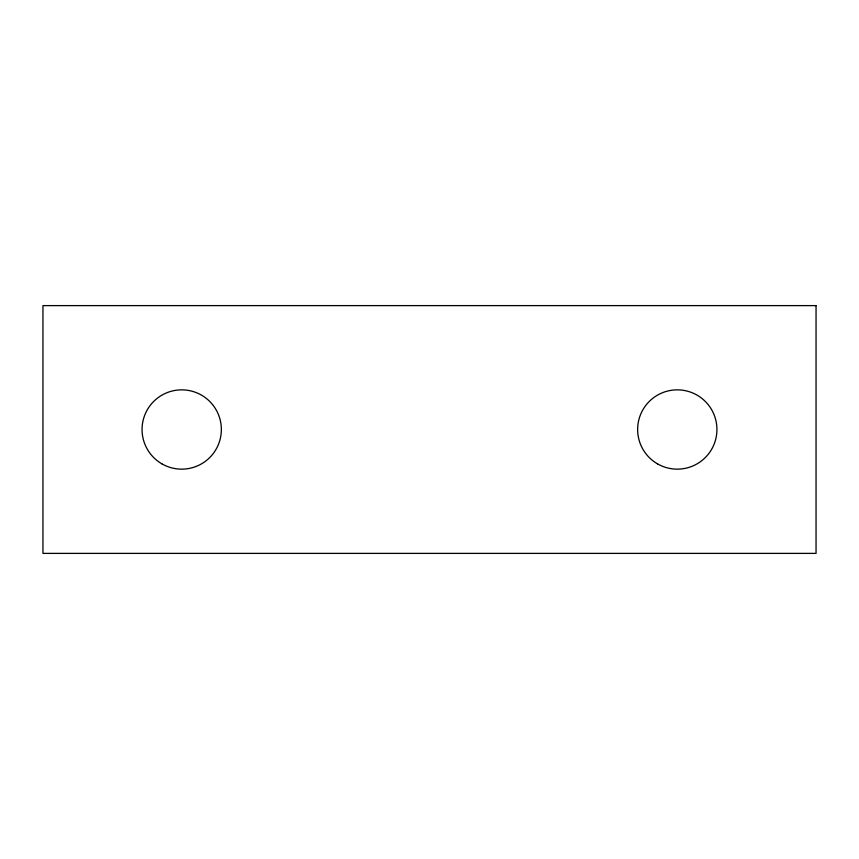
<?xml version="1.0" encoding="UTF-8"?>
<svg xmlns="http://www.w3.org/2000/svg" width="859" height="859" viewBox="0 0 859 859"><rect width="100%" height="100%" fill="white"/><g stroke="black" fill="none" stroke-linecap="round" stroke-linejoin="round"><path stroke-width="1.29" d="M816.05 305.611L42.95 305.611L42.95 553.389L816.05 553.389L816.05 305.611M161.889 463.839A39.643 39.643 0 0 0 221.354 429.5A39.643 39.643 0 0 0 161.889 395.161A39.643 39.643 0 0 0 161.889 463.839M657.468 463.839A39.643 39.643 0 0 0 716.932 429.5A39.643 39.643 0 0 0 657.468 395.161A39.643 39.643 0 0 0 657.468 463.839"/></g></svg>
